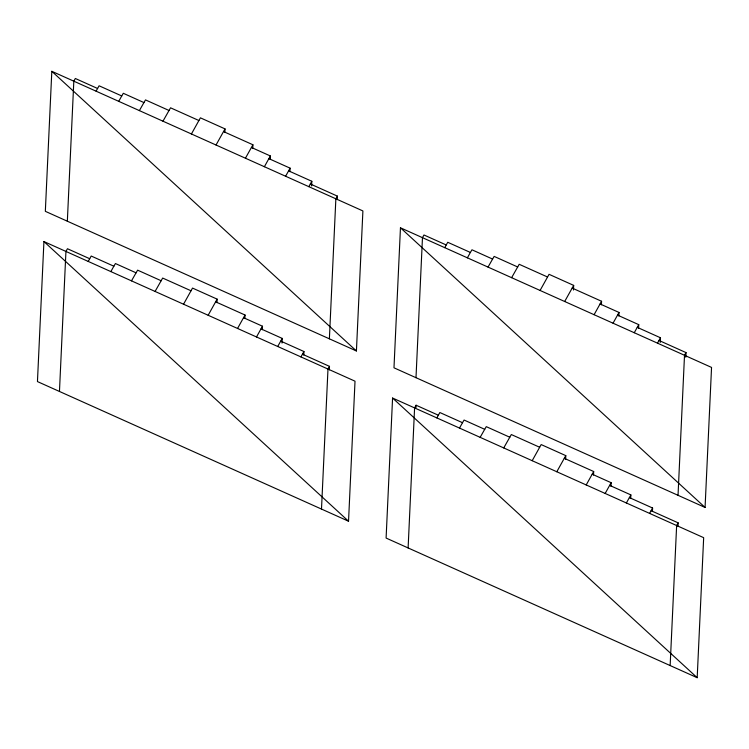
<?xml version="1.0" encoding="UTF-8"?>
<svg xmlns="http://www.w3.org/2000/svg" width="749" height="749" viewBox="0 0 749 749"><rect width="100%" height="100%" fill="white"/><g stroke="black" fill="none" stroke-linecap="round" stroke-linejoin="round"><path stroke-width="1.12" d="M43.929 241.553L37.45 381.578L348.538 521.21L355.017 381.185L43.929 241.553L348.538 521.21M51.812 71.305L45.333 211.33L356.421 350.963L362.9 210.937L51.812 71.305L356.421 350.963M59.461 391.455L65.94 251.43L67.447 248.734L89.711 258.733M67.344 221.208L73.823 81.182L75.321 78.486L97.585 88.485M216.985 302.643L217.144 299.141L192.521 288.084L183.542 304.216M224.869 132.395L225.028 128.894L200.404 117.836L191.426 133.968M244.867 318.522L245.035 315.02L215.637 301.828L208.147 315.263M252.75 148.274L252.919 144.772L223.52 131.581L216.03 145.016M262.319 329.719L262.487 326.218L243.537 317.707M270.202 159.471L270.37 155.97L251.421 147.459M282.008 343.07L282.223 338.408L260.998 328.886M289.938 171.661L290.106 168.16L268.882 158.638M303.785 355.026L303.944 351.524L280.725 341.104M311.612 185.949L311.827 181.277L288.599 170.856M321.499 509.067L327.987 369.042L329.485 366.355L302.446 354.221M329.382 338.82L335.861 198.794L337.368 196.107L310.329 183.973M329.317 369.856L329.485 366.355M337.2 199.608L337.368 196.107M392.579 398.037L386.1 538.063L697.188 677.695L703.667 537.67L392.579 398.037L697.188 677.695M400.462 227.79L393.983 367.815L705.071 507.447L711.55 367.422L400.462 227.79L705.071 507.447M408.111 547.95L414.59 407.924L416.098 405.228L438.362 415.218M415.995 377.702L422.473 237.676L423.971 234.98L446.235 244.97M415.985 407.559L416.098 405.228M565.635 459.137L565.795 455.635L541.171 444.569L532.193 460.701M573.462 290.05L573.678 285.388L549.054 274.321L540.076 290.462M593.517 475.016L593.685 471.514L564.287 458.322L556.797 471.748M601.4 304.768L601.569 301.267L572.17 288.075L564.68 301.501M610.969 486.204L611.137 482.702L592.187 474.201M618.852 315.956L619.02 312.455L600.071 303.954M630.705 498.394L630.873 494.902L609.649 485.371M638.588 328.146L638.757 324.654L617.532 315.123M652.435 511.52L652.594 508.019L629.375 497.589M660.262 342.433L660.478 337.771L637.249 327.341M670.149 665.561L676.637 525.536L678.135 522.839L651.096 510.706M678.032 495.314L684.511 355.288L686.018 352.592L658.98 340.458M677.967 526.341L678.135 522.839M685.794 357.264L686.018 352.592M162.964 121.198L170.547 107.809L198.888 120.523M155.08 291.445L162.664 278.057L191.004 290.771M511.614 277.682L519.197 264.294L547.538 277.008M503.731 447.93L511.314 434.542L539.654 447.256M96.087 91.172L99.093 85.789L121.741 95.956L123.313 93.297L143.939 102.576L145.503 99.907L169.059 110.506M118.735 101.34L121.741 95.956M139.38 110.609L143.939 102.576M88.204 261.42L91.209 256.036L113.857 266.204L115.43 263.545L136.065 272.823L137.619 270.155L161.175 280.753M110.861 271.587L113.857 266.204M131.496 280.856L136.065 272.823M245.438 158.208L252.919 144.772M264.388 166.718L270.37 155.97M285.603 176.24L290.106 168.16M308.831 186.66L311.827 181.277M237.555 328.455L245.035 315.02M256.504 336.966L262.487 326.218M277.72 346.487L282.223 338.408M300.948 356.908L303.944 351.524M444.737 247.666L447.743 242.283L470.391 252.45L471.964 249.792L492.589 259.07L494.153 256.401L517.709 267M467.385 257.834L470.391 252.45M488.03 267.093L492.589 259.07M436.854 417.914L439.86 412.53L462.507 422.698L464.08 420.039L484.715 429.317L486.27 426.649L509.826 437.247M459.512 428.082L462.507 422.698M480.146 437.341L484.715 429.317M594.088 314.702L601.569 301.267M613.038 323.203L619.02 312.455M634.253 332.734L638.757 324.654M657.482 343.154L660.478 337.771M586.205 484.949L593.685 471.514M605.155 493.451L611.137 482.702M626.37 502.982L630.873 494.902M649.598 513.402L652.594 508.019M223.52 131.581L225.028 128.894M215.637 301.828L217.144 299.141M572.17 288.075L573.678 285.388M564.287 458.322L565.795 455.635"/></g></svg>
